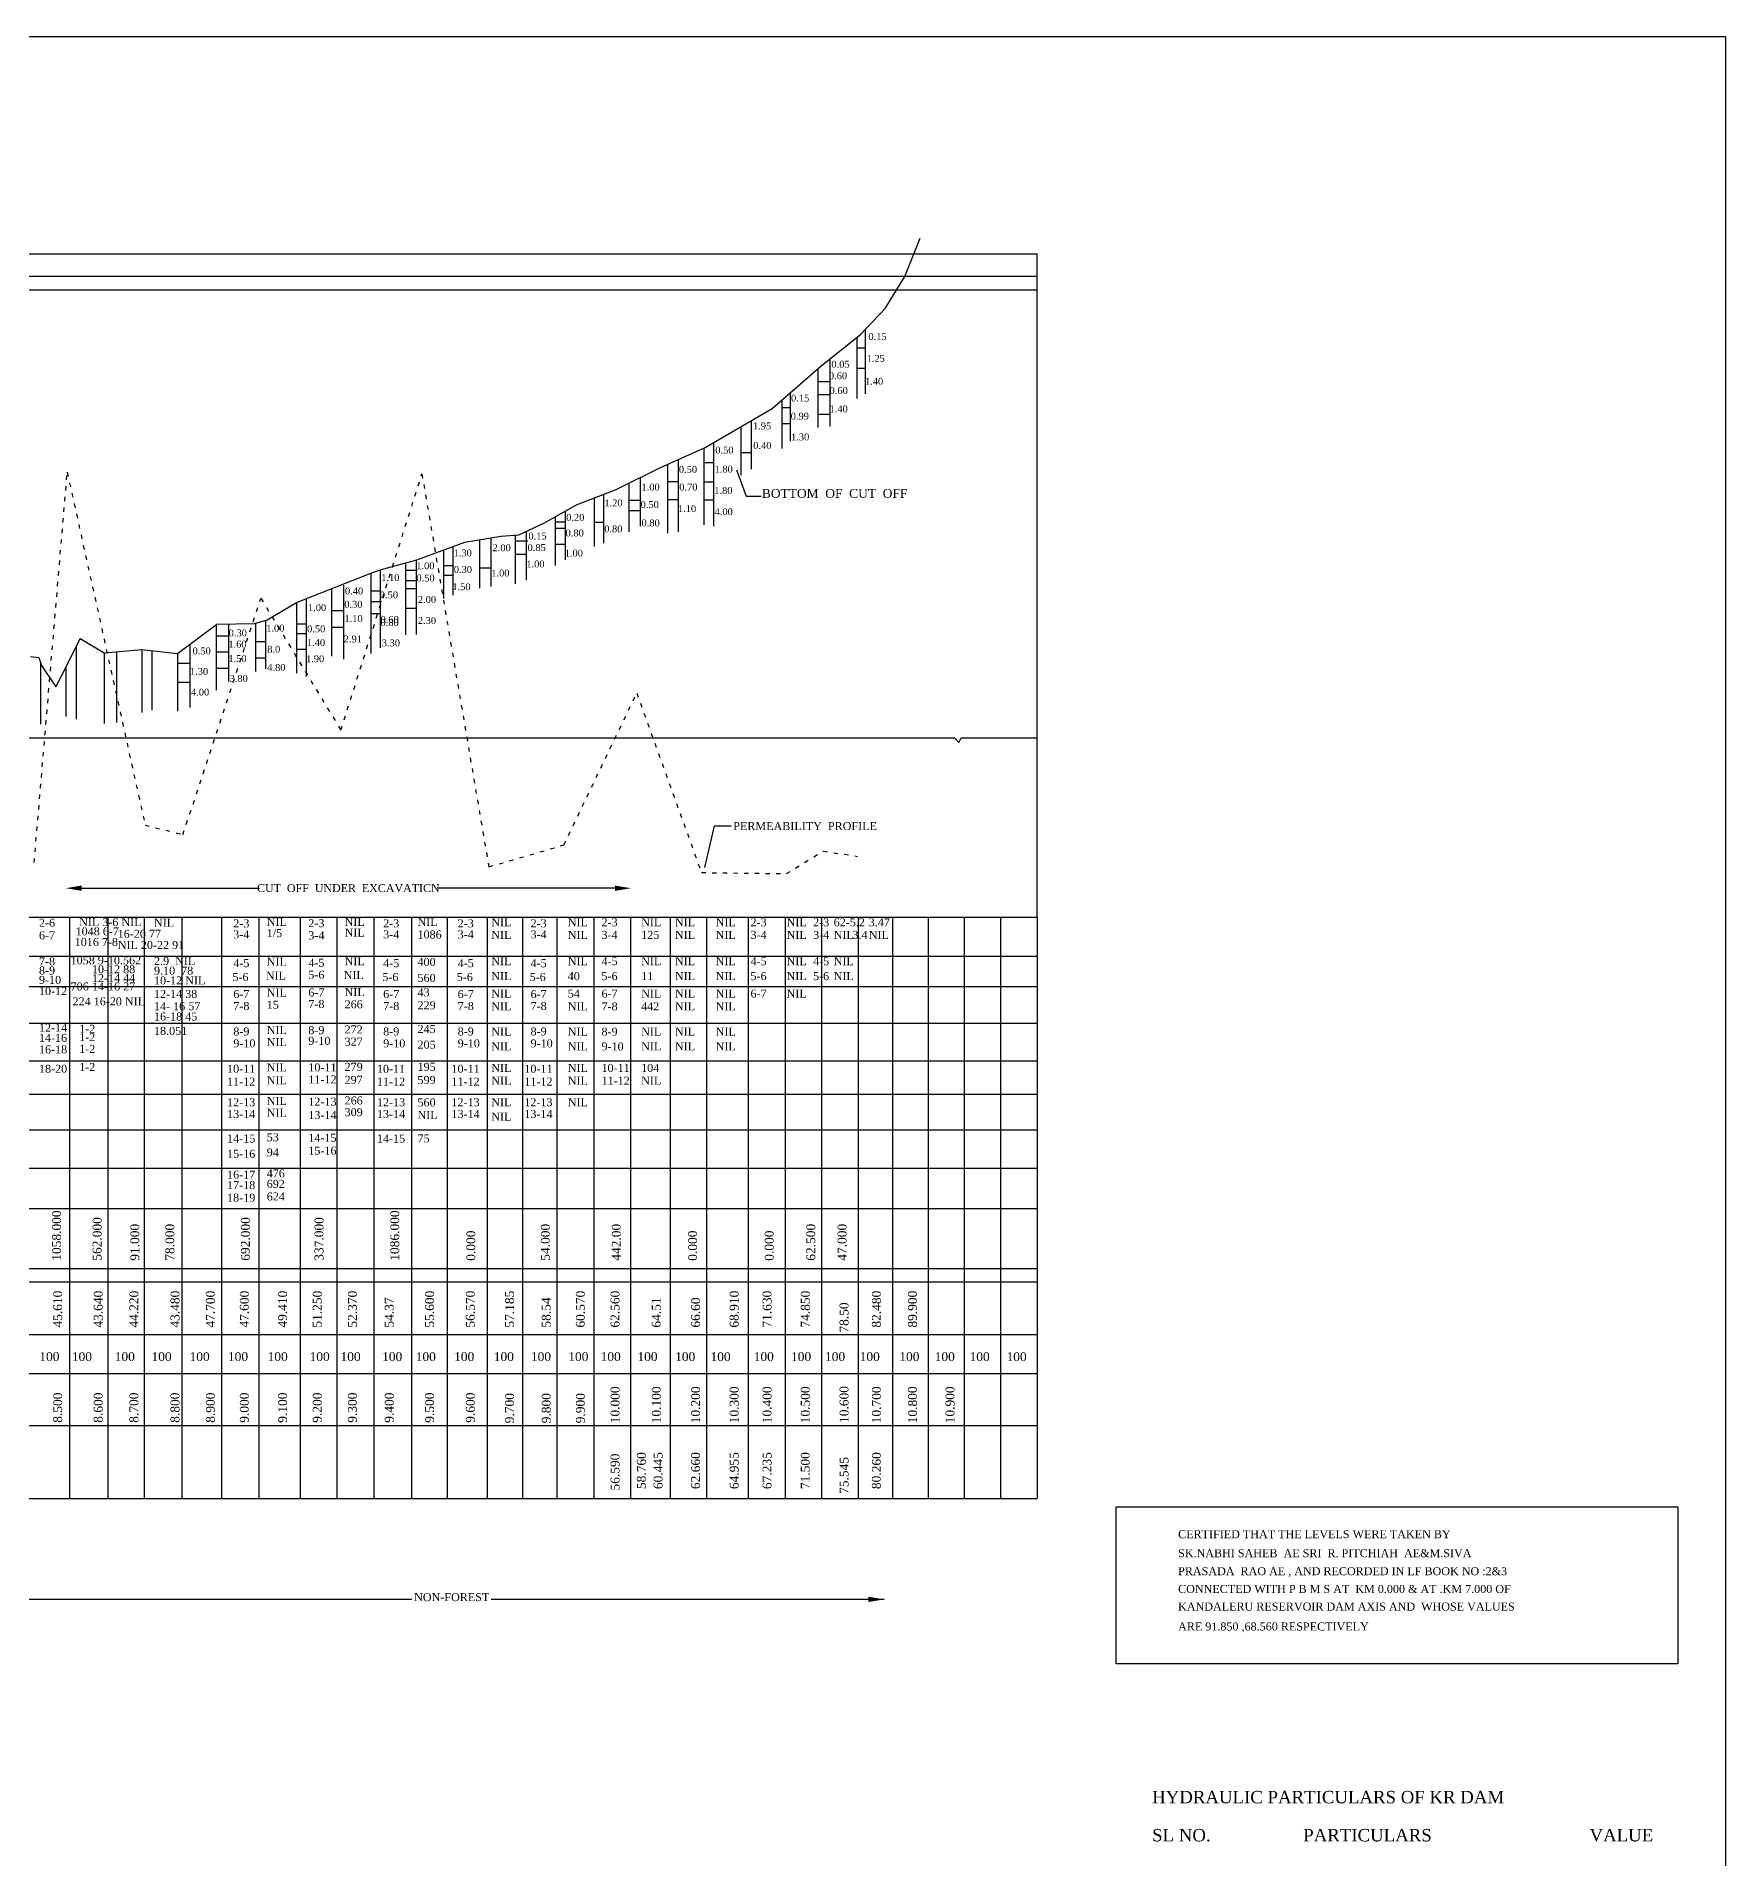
# Model space of a CAD drawing. Header units: millimetres. Extents: x 41 to 2911, y -408 to 1623.
# Drawn here: x 1961 to 2911, y 599 to 1623 of the extents above; entities that cross this region are included whole.
import ezdxf

# ---------------------------------------------------------------- set-up
doc = ezdxf.new("R2010")
doc.units = ezdxf.units.MM
doc.header["$MEASUREMENT"] = 0
doc.linetypes.add('ACAD_ISO03W100', pattern=[30, 12, -18])
for name, color, linetype in [('DIM', 5, 'Continuous'), ('DO LINE', 3, 'Continuous'), ('DWG.LINE', 10, 'Continuous'), ('TEXT', 7, 'Continuous')]:
    doc.layers.add(name, color=color, linetype=linetype)
doc.layers.add('TITLE', color=7, linetype='Continuous', lineweight=30)
doc.styles.get("Standard").update_dxf_attribs({"font": 'times.ttf', "height": 4.45})
doc.dimstyles.get("Standard").update_dxf_attribs({"dimtxt": 4.45, "dimasz": 2, "dimexe": 0.18, "dimexo": 0.0625, "dimgap": 0.09, "dimtad": 0, "dimtih": 1, "dimtoh": 1, "dimdec": 0, "dimzin": 0, "dimdsep": 46, "dimtxsty": 'Standard', "dimcen": 300, "dimclre": 256, "dimclrt": 4, "dimadec": 0, "dimazin": 0, "dimtfac": 1, "dimtdec": 0, "dimtofl": 0, "dimtmove": 0, "dimatfit": 3, "dimfxl": 0, "dimtolj": 1, "dimtzin": 0, "dimarcsym": 0})

# ---------------------------------------------------------------- blocks, each defined once
blk = doc.blocks.new('*D1')
at = {"layer": 'Defpoints', "color": 0, "ltscale": 0.2}
for p in [(1977.1, 1144.5), (2295, 1144.5), (2295, 1144.5)]:
    blk.add_point(p, dxfattribs=at)
at = {"layer": 'DIM', "lineweight": -2, "ltscale": 0.2}
for p, q in [((1977.1, 1144.5), (1977.1, 1144.6)), ((2295, 1144.5), (2295, 1144.6))]:
    blk.add_line(p, q, dxfattribs=at)
at = {"layer": 'DIM', "color": 0, "lineweight": -2, "ltscale": 0.2}
for p, q in [((1986.1, 1144.5), (2086, 1144.5)), ((2286, 1144.5), (2186.1, 1144.5))]:
    blk.add_line(p, q, dxfattribs=at)
at = {"layer": 'DIM', "color": 0, "ltscale": 0.2}
for points in [[(1986.1, 1146), (1986.1, 1143), (1977.1, 1144.5)], [(2286, 1146), (2286, 1143), (2295, 1144.5)]]:
    blk.add_solid(points, dxfattribs=at)
at = {"layer": 'DIM', "color": 4, "ltscale": 0.2, "insert": (2136, 1144.5), "char_height": 4.45, "attachment_point": 5}
blk.add_mtext('\\A1;CUT  OFF  UNDER  EXCAVATICN', dxfattribs=at)

msp = doc.modelspace()

# ---------------------------------------------------------------- linework, layer by layer
at = {"layer": 'DO LINE', "linetype": 'ACAD_ISO03W100', "ltscale": 0.2}
msp.add_lwpolyline([(1959.3, 1158.9), (1977.9, 1378.4), (2021.7, 1179.9), (2043, 1174.7), (2086.8, 1307.5), (2131.8, 1233.4), (2177.4, 1377.5), (2215, 1156.5), (2257.2, 1168.8), (2298.2, 1254.2), (2334.6, 1153.3), (2382.4, 1152.7), (2403.1, 1165.4), (2422.3, 1162.4)], dxfattribs=at)
at = {"layer": 'DWG.LINE', "ltscale": 0.2}
for p, q in [((2422, 1448.4), (2426.7, 1448.4)), ((2422, 1437), (2426.7, 1437)), ((2400.1, 1429.5), (2406.9, 1429.5)), ((2379.8, 1414.9), (2384.6, 1414.9)), ((2400.1, 1422.2), (2406.9, 1422.2)), ((2379.8, 1405.8), (2384.6, 1405.8)), ((2400.1, 1411.1), (2406.9, 1411.1)), ((2335.9, 1383.9), (2341.4, 1383.9)), ((2356.8, 1389.5), (2362.5, 1389.5)), ((2315.5, 1373.2), (2321.6, 1373.2)), ((2354.4, 1379.8), (2359.7, 1364.9)), ((2315.5, 1363.1), (2321.6, 1363.1)), ((2335.9, 1373), (2341.4, 1373)), ((2335.9, 1362.9), (2341.4, 1362.9)), ((2359.7, 1364.9), (2368.2, 1364.9)), ((2293.7, 1362.7), (2300.2, 1362.7)), ((2293.7, 1356.8), (2300.2, 1356.8)), ((2252.3, 1350.6), (2257.9, 1350.6)), ((2252.3, 1346.9), (2257.9, 1346.9)), ((2274.2, 1350.4), (2279.5, 1350.4)), ((2229.8, 1339.9), (2237, 1339.9)), ((2229.8, 1332.3), (2236, 1332.3)), ((2252.3, 1337.9), (2257.9, 1337.9)), ((2168.2, 1323.4), (2174.1, 1323.4)), ((2189.6, 1326), (2194.8, 1326)), ((2209.8, 1324.7), (2216.1, 1324.7)), ((2148.7, 1311.8), (2153.9, 1311.8)), ((2168.2, 1317.5), (2174.1, 1317.5)), ((2168.2, 1313), (2174.1, 1313)), ((2189.6, 1320.5), (2194.8, 1320.5)), ((2148.7, 1305.7), (2154.7, 1305.7)), ((2168.2, 1301.9), (2174.1, 1301.9)), ((2106.8, 1293.1), (2112.3, 1293.1)), ((2126.5, 1300.6), (2133.2, 1300.6)), ((2126.5, 1291.2), (2133.2, 1291.2)), ((2148.7, 1298.9), (2153.9, 1298.9)), ((2061.7, 1286.4), (2068.6, 1286.4)), ((2083.8, 1283.3), (2089.5, 1283.3)), ((2106.8, 1287.8), (2112.3, 1287.8)), ((2039.9, 1271.1), (2046.8, 1271.1)), ((2061.7, 1277.5), (2068.6, 1277.5)), ((2083.8, 1274), (2089.5, 1274)), ((2106.8, 1278.9), (2112.3, 1278.9)), ((2039.9, 1260.3), (2046.8, 1260.3)), ((2061.7, 1268.3), (2068.6, 1268.3)), ((211.6, 1229.1), (2477, 1229.1)), ((2477, 1229.1), (2479.3, 1226.4)), ((2479.3, 1226.4), (2480.7, 1229.1)), ((2480.7, 1229.1), (2523.4, 1229.1)), ((2171.8, 744.6), (1803.8, 744.6))]:
    msp.add_line(p, q, dxfattribs=at)
for points in [[(1957.2, 1274.8), (1962, 1274.2), (1963.4, 1269.8), (1971.5, 1257.8), (1977.3, 1268.9), (1985.1, 1285), (1998.6, 1276.8), (2019.9, 1278.8), (2039.9, 1276.5), (2062.1, 1293), (2083.3, 1293.4), (2090.3, 1295.5), (2106.8, 1305.2), (2148.7, 1321.6), (2153.9, 1323.5), (2174.6, 1329.1), (2201.5, 1339.1), (2221.7, 1342.5), (2231.9, 1343.2), (2245.9, 1349.7), (2264.8, 1360.3), (2286.7, 1368.7), (2311.6, 1381.1), (2336.7, 1392.4), (2374.4, 1414.2), (2401.9, 1438.2), (2424, 1455.8), (2438, 1470.5), (2449, 1488.5), (2457.6, 1510)], [(214.5, 1501.2), (2523.4, 1501.2)], [(2523.4, 1128.2), (2523.4, 1501.2)], [(214.5, 1488.6), (2523.4, 1488.6)], [(214.5, 1480.9), (2523.4, 1480.9)], [(2426.7, 1458.6), (2426.7, 1422.5)], [(2422, 1454.1), (2422, 1419.9)], [(2400.1, 1436.7), (2400.1, 1403.6)], [(2406.9, 1442.2), (2406.9, 1404.2)], [(2379.8, 1419), (2379.8, 1391.7)], [(2384.6, 1423.2), (2384.6, 1395.9)], [(2356.8, 1404.1), (2356.8, 1376.8)], [(2362.5, 1407.4), (2362.5, 1380.1)], [(2341.4, 1395.2), (2341.4, 1348.1)], [(2321.6, 1385.6), (2321.6, 1344.9)], [(2335.9, 1392.1), (2335.9, 1348.9)], [(2300.2, 1375.4), (2300.2, 1348.1)], [(2315.5, 1382.9), (2315.5, 1344.2)], [(2274.2, 1363.9), (2274.2, 1336.6)], [(2279.5, 1365.9), (2279.5, 1338.6)], [(2293.7, 1372.1), (2293.7, 1344.8)], [(2252.3, 1353.3), (2252.3, 1326)], [(2257.9, 1356.5), (2257.9, 1329.2)], [(2229.8, 1343), (2229.8, 1315.7)], [(2236, 1345.1), (2236, 1317.8)], [(2189.6, 1334.7), (2189.6, 1307.4)], [(2194.8, 1336.6), (2194.8, 1309.3)], [(2209.8, 1340.5), (2209.8, 1313.2)], [(2216.1, 1341.5), (2216.1, 1314.2)], [(2153.9, 1323), (2153.9, 1279.6)], [(2168.2, 1327.4), (2168.2, 1286.9)], [(2174.1, 1329), (2174.1, 1287.1)], [(2126.5, 1312.9), (2126.5, 1274.9)], [(2133.2, 1314.9), (2133.2, 1273.2)], [(2148.7, 1321.6), (2148.7, 1276.5)], [(2106.8, 1305.2), (2106.8, 1265.4)], [(2112.3, 1307.3), (2112.3, 1263.5)], [(2061.7, 1292.6), (2061.7, 1255.9)], [(2068.6, 1293.1), (2068.6, 1260.8)], [(2083.8, 1293.6), (2083.8, 1266.3)], [(2089.5, 1295.2), (2089.5, 1267.9)], [(2046.8, 1281.6), (2046.8, 1246.2)], [(1962.9, 1271.2), (1962.9, 1236.7)], [(1983, 1280.7), (1983, 1239.5)], [(1998.6, 1276.8), (1998.6, 1237.1)], [(2005.6, 1277.4), (2005.6, 1237.6)], [(2019.9, 1278.8), (2019.9, 1243.3)], [(2025.5, 1278.1), (2025.5, 1244.6)], [(2039.9, 1276.5), (2039.9, 1244)], [(1977.1, 1268.4), (1977.1, 1241.1)], [(142.8, 1128.2), (2523.4, 1128.2)], [(1979.2, 1128.2), (1979.2, 801.4)], [(2000.7, 1128.2), (2000.7, 801.4)], [(2021.2, 1128.2), (2021.2, 801.4)], [(2042.4, 1128.2), (2042.4, 801.4)], [(2064.6, 1128.2), (2064.6, 801.4)], [(2085.6, 1128.2), (2085.6, 801.4)], [(2108.9, 1128.2), (2108.9, 801.4)], [(2129.6, 1128.2), (2129.6, 801.4)], [(2150.3, 1128.2), (2150.3, 801.4)], [(2171.6, 1128.2), (2171.6, 801.4)], [(2191.6, 1128.2), (2191.6, 801.4)], [(2214, 1128.2), (2214, 801.4)], [(2234, 1128.2), (2234, 801.4)], [(2253.3, 1128.2), (2253.3, 801.4)], [(2274.1, 1128.2), (2274.1, 801.4)], [(2294.7, 1128.2), (2294.7, 801.4)], [(2317.1, 1128.2), (2317.1, 801.4)], [(2337.4, 1128.2), (2337.4, 801.4)], [(2360.8, 1128.2), (2360.8, 801.4)], [(2381.7, 1128.2), (2381.7, 801.4)], [(2402.2, 1128.2), (2402.2, 801.4)], [(2422.7, 1128.2), (2422.7, 801.4)], [(2442, 1128.2), (2442, 801.4)], [(2462.1, 1128.2), (2462.1, 801.4)], [(2482.3, 1128.2), (2482.3, 801.4)], [(2502.8, 1128.2), (2502.8, 801.4)], [(2523.4, 1128.2), (2523.4, 801.4)], [(216.1, 1106.2), (2523.1, 1106.2)], [(216.4, 1089.3), (2523.4, 1089.3)], [(216.4, 1068.6), (2523.4, 1068.6)], [(216.4, 1047.4), (2523.4, 1047.4)], [(216.4, 1028.7), (2523.4, 1028.7)], [(216.4, 1008.7), (2523.4, 1008.7)], [(216.4, 987), (2523.4, 987)], [(142.8, 964.3), (2523.4, 964.3)], [(142.8, 930.7), (2523.4, 930.7)], [(142.8, 923.2), (2523.4, 923.2)], [(142.8, 893.6), (2523.4, 893.6)], [(142.8, 871.6), (2523.4, 871.6)], [(142.8, 842.4), (2523.4, 842.4)], [(216.4, 801.4), (2523.4, 801.4)]]:
    msp.add_lwpolyline(points, dxfattribs=at)
msp.add_lwpolyline([(2567.9, 796.6), (2883.7, 796.6), (2883.7, 708.4), (2567.9, 708.4)], close=True, dxfattribs=at)
at = {"layer": 'TITLE', "lineweight": 30, "ltscale": 0.2}
msp.add_lwpolyline([(40.9, 1623.5), (2910.6, 1623.5), (2910.6, -407.8), (40.9, -407.8)], close=True, dxfattribs=at)

# ---------------------------------------------------------------- texts
at = {"layer": 'TEXT'}
for s, height, p in [('0.15', 3.88, (2428.5, 1452.8)), ('0.60', 3.88, (2406.3, 1430.7)), ('0.05', 3.88, (2407.7, 1437.2)), ('1.25', 3.88, (2427.5, 1440.5)), ('0.60', 3.88, (2406.7, 1422.4)), ('1.40', 3.88, (2426.6, 1427.6)), ('0.15', 3.88, (2385, 1418.2)), ('1.40', 3.88, (2406.7, 1412.1)), ('1.95', 3.88, (2363.6, 1402.5)), ('0.99', 3.88, (2384.8, 1408)), ('0.40', 3.88, (2363.7, 1391.5)), ('1.30', 3.88, (2385, 1396.3)), ('0.50', 3.88, (2342.4, 1388.9)), ('0.50', 3.88, (2321.9, 1378.1)), ('1.80', 3.88, (2342, 1378.2)), ('1.20', 3.88, (2280, 1359.2)), ('1.00', 3.88, (2300.9, 1368.1)), ('0.70', 3.88, (2322.1, 1368.1)), ('1.80', 3.88, (2341.8, 1366.2)), ('BOTTOM  OF  CUT  OFF', 5, (2368.6, 1364)), ('0.20', 3.88, (2258.5, 1351.1)), ('0.50', 3.88, (2300.4, 1358.3)), ('1.10', 3.88, (2321.4, 1356)), ('4.00', 3.88, (2342, 1354.3)), ('0.15', 3.88, (2237.3, 1340.6)), ('0.80', 3.88, (2258.2, 1342.3)), ('0.80', 3.88, (2279.9, 1344.6)), ('0.80', 3.88, (2300.9, 1348)), ('1.30', 3.88, (2195.2, 1331.1)), ('2.00', 3.88, (2217.1, 1334)), ('0.85', 3.88, (2236.8, 1334.1)), ('1.00', 3.88, (2257.7, 1331)), ('1.00', 3.88, (2174.2, 1323.9)), ('0.30', 3.88, (2195.3, 1321.8)), ('1.00', 3.88, (2216.4, 1319.8)), ('1.00', 3.88, (2236.1, 1324.9)), ('0.40', 3.88, (2134.1, 1309.7)), ('1.10', 3.88, (2154.5, 1317.2)), ('0.50', 3.88, (2174.3, 1317)), ('1.50', 3.88, (2194.5, 1312.1)), ('1.00', 3.88, (2113.3, 1300.3)), ('0.30', 3.88, (2133.7, 1302.2)), ('0.50', 3.88, (2153.7, 1307.5)), ('2.00', 3.88, (2175.1, 1304.9)), ('1.00', 3.88, (2089.8, 1288.8)), ('0.50', 3.88, (2112.8, 1288.4)), ('1.10', 3.88, (2133.8, 1294.2)), ('0.60', 3.88, (2154.1, 1293.7)), ('0.80', 3.88, (2154.1, 1291.9)), ('2.30', 3.88, (2175.1, 1293.1)), ('0.30', 3.88, (2068.7, 1286.1)), ('1.60', 3.88, (2068.5, 1279.8)), ('8.0', 3.88, (2090.4, 1276.9)), ('1.40', 3.88, (2112.7, 1280.7)), ('2.91', 3.88, (2133.4, 1282.7)), ('3.30', 3.88, (2154.8, 1280.5)), ('0.50', 3.88, (2048.4, 1276)), ('1.50', 3.88, (2068.5, 1271.7)), ('4.80', 3.88, (2090.4, 1266.7)), ('1.90', 3.88, (2112.2, 1271.6)), ('1.30', 3.88, (2046.9, 1264.5)), ('3.80', 3.88, (2069.2, 1260.5)), ('4.00', 3.88, (2047.5, 1252.8)), ('PERMEABILITY  PROFILE', 4.5, (2352.5, 1177.2)), ('2-6', 4.5, (1962, 1122.8)), ('NIL 3-6 NIL', 4.5, (1984.6, 1123.2)), ('NIL', 4.5, (2026.7, 1122.8)), ('NIL', 4.5, (2090.1, 1123.3)), ('2-3', 4.5, (2113.5, 1122.6)), ('NIL', 4.5, (2133.9, 1123.3)), ('NIL', 4.5, (2174.9, 1123.3)), ('NIL', 4.5, (2216.4, 1123.1)), ('NIL', 4.5, (2259.4, 1123.1)), ('2-3', 4.5, (2278.4, 1123.1)), ('NIL', 4.5, (2300.7, 1123.1)), ('NIL', 4.5, (2319.7, 1123.1)), ('NIL', 4.5, (2342.6, 1123.1)), ('2-3', 4.5, (2362.2, 1123.1)), ('NIL', 4.5, (2382.5, 1123.1)), ('2-3', 4.5, (2397.4, 1123.1)), ('62-5.2', 4.5, (2409, 1123.1)), ('3.47', 4.5, (2428.7, 1123.1)), ('6-7', 4.5, (1962, 1115.8)), ('1048 6-7', 4.5, (1982.6, 1118)), ('16-20 77', 4.5, (2006.3, 1116.6)), ('2-3', 4.5, (2071.3, 1122.5)), ('3-4', 4.5, (2071.3, 1116.3)), ('1/5', 4.5, (2090.1, 1117)), ('3-4', 4.5, (2113.5, 1115.7)), ('NIL', 4.5, (2133.9, 1117.3)), ('2-3', 4.5, (2155.6, 1122.5)), ('3-4', 4.5, (2155.6, 1116.3)), ('1086', 4.5, (2174.9, 1116.2)), ('2-3', 4.5, (2197.5, 1122.5)), ('3-4', 4.5, (2197.5, 1116.3)), ('NIL', 4.5, (2216.4, 1116)), ('2-3', 4.5, (2238.5, 1122.5)), ('3-4', 4.5, (2238.5, 1116.3)), ('NIL', 4.5, (2259.4, 1116)), ('3-4', 4.5, (2278.4, 1116)), ('125', 4.5, (2300.7, 1116)), ('NIL', 4.5, (2319.7, 1116)), ('NIL', 4.5, (2342.6, 1116)), ('3-4', 4.5, (2362.2, 1116)), ('NIL', 4.5, (2382.5, 1116)), ('3-4', 4.5, (2397.4, 1116)), ('NIL', 4.5, (2409, 1116)), ('3.4', 4.5, (2419.5, 1116)), ('NIL', 4.5, (2428.7, 1116)), ('1016 7-8', 4.5, (1982.1, 1112)), ('NIL 20-22 91', 4.5, (2006.3, 1110.3)), ('8-9', 4.5, (1962, 1096)), ('7-8', 4.5, (1962, 1101.1)), ('1058 9-10.562', 4.5, (1979.8, 1101.7)), ('10-12 88', 4.5, (1991.8, 1096.7)), ('9.10  78', 4.5, (2026.7, 1095.9)), ('2.9  NIL', 4.5, (2026.7, 1101.3)), ('5-6', 4.5, (2070.8, 1092.3)), ('4-5', 4.5, (2071.3, 1100.1)), ('NIL', 4.5, (2089.6, 1093.1)), ('NIL', 4.5, (2090.1, 1100.9)), ('4-5', 4.5, (2113.5, 1100.3)), ('5-6', 4.5, (2113.5, 1093.6)), ('NIL', 4.5, (2133.4, 1093.4)), ('NIL', 4.5, (2133.9, 1101.2)), ('5-6', 4.5, (2155.1, 1092.3)), ('4-5', 4.5, (2155.6, 1100.1)), ('400', 4.5, (2174.9, 1100.8)), ('560', 4.5, (2174.9, 1091.8)), ('5-6', 4.5, (2197, 1092.3)), ('4-5', 4.5, (2197.5, 1100.1)), ('NIL', 4.5, (2216.4, 1101.2)), ('NIL', 4.5, (2216.4, 1092.8)), ('5-6', 4.5, (2238, 1092.3)), ('4-5', 4.5, (2238.5, 1100.1)), ('40', 4.5, (2259.4, 1092.8)), ('NIL', 4.5, (2259.4, 1101.2)), ('4-5', 4.5, (2278.4, 1101.2)), ('5-6', 4.5, (2278.4, 1092.8)), ('NIL', 4.5, (2300.7, 1101.2)), ('11', 4.5, (2300.7, 1092.8)), ('NIL', 4.5, (2319.7, 1101.2)), ('NIL', 4.5, (2319.7, 1092.8)), ('NIL', 4.5, (2342.6, 1101.2)), ('NIL', 4.5, (2342.6, 1092.8)), ('4-5', 4.5, (2362.2, 1101.2)), ('5-6', 4.5, (2362.2, 1092.8)), ('NIL', 4.5, (2382.5, 1101.2)), ('NIL', 4.5, (2382.5, 1092.8)), ('4-5', 4.5, (2397.4, 1101.2)), ('5-6', 4.5, (2397.4, 1092.8)), ('NIL', 4.5, (2409, 1101.2)), ('NIL', 4.5, (2409, 1092.8)), ('9-10', 4.5, (1962, 1090.7)), ('10-12', 4.5, (1962, 1084.4)), ('706', 4.5, (1979.8, 1087)), ('12-14 44', 4.5, (1991.8, 1091.7)), ('14-16 27', 4.5, (1991.8, 1087)), ('10-12 NIL', 4.5, (2026.7, 1090.4)), ('12-14 38', 4.5, (2026.7, 1082.8)), ('6-7', 4.5, (2071.3, 1082.7)), ('NIL', 4.5, (2090.1, 1083.5)), ('6-7', 4.5, (2113.5, 1083.6)), ('NIL', 4.5, (2133.9, 1083.8)), ('6-7', 4.5, (2155.6, 1082.7)), ('43', 4.5, (2174.9, 1083.7)), ('6-7', 4.5, (2197.5, 1082.7)), ('NIL', 4.5, (2216.4, 1083)), ('6-7', 4.5, (2238.5, 1082.7)), ('54', 4.5, (2259.4, 1083)), ('6-7', 4.5, (2278.4, 1083)), ('NIL', 4.5, (2300.7, 1083)), ('NIL', 4.5, (2319.7, 1083)), ('NIL', 4.5, (2342.6, 1083)), ('6-7', 4.5, (2362.2, 1083)), ('NIL', 4.5, (2382.5, 1083)), ('224 16-20 NIL', 4.5, (1980.9, 1078.6)), ('14- 16 57', 4.5, (2026.7, 1075.9)), ('7-8', 4.5, (2071.3, 1076)), ('15', 4.5, (2090.1, 1076.7)), ('7-8', 4.5, (2113.5, 1077.1)), ('266', 4.5, (2133.9, 1077)), ('7-8', 4.5, (2155.6, 1076)), ('229', 4.5, (2174.9, 1076.4)), ('7-8', 4.5, (2197.5, 1076)), ('NIL', 4.5, (2216.4, 1075.8)), ('7-8', 4.5, (2238.5, 1076)), ('NIL', 4.5, (2259.4, 1075.8)), ('7-8', 4.5, (2278.4, 1075.8)), ('442', 4.5, (2300.7, 1075.8)), ('NIL', 4.5, (2319.7, 1075.8)), ('NIL', 4.5, (2342.6, 1075.8)), ('12-14', 4.5, (1962, 1063.8)), ('1-2', 4.5, (1984.6, 1063.2)), ('16-18 45', 4.5, (2026.7, 1070.1)), ('18.051', 4.5, (2026.7, 1062)), ('8-9', 4.5, (2071.3, 1061.7)), ('NIL', 4.5, (2090.1, 1062.5)), ('8-9', 4.5, (2113.5, 1062.4)), ('272', 4.5, (2133.9, 1062.8)), ('8-9', 4.5, (2155.6, 1061.7)), ('245', 4.5, (2174.9, 1063.1)), ('8-9', 4.5, (2197.5, 1061.7)), ('NIL', 4.5, (2216.4, 1061.6)), ('8-9', 4.5, (2238.5, 1061.7)), ('NIL', 4.5, (2259.4, 1061.6)), ('8-9', 4.5, (2278.4, 1061.6)), ('NIL', 4.5, (2300.7, 1061.6)), ('NIL', 4.5, (2319.7, 1061.6)), ('NIL', 4.5, (2342.6, 1061.6)), ('14-16', 4.5, (1962, 1058.1)), ('16-18', 4.5, (1962, 1051.6)), ('1-2', 4.5, (1984.6, 1058.5)), ('1-2', 4.5, (1984.6, 1051.9)), ('9-10', 4.5, (2071.3, 1055)), ('NIL', 4.5, (2090.1, 1055.7)), ('9-10', 4.5, (2113.5, 1056.4)), ('327', 4.5, (2133.9, 1056)), ('9-10', 4.5, (2155.6, 1055)), ('205', 4.5, (2174.9, 1054.3)), ('9-10', 4.5, (2197.5, 1055)), ('NIL', 4.5, (2216.4, 1053.3)), ('9-10', 4.5, (2238.5, 1055)), ('NIL', 4.5, (2259.4, 1053.3)), ('9-10', 4.5, (2278.4, 1053.3)), ('NIL', 4.5, (2300.7, 1053.3)), ('NIL', 4.5, (2319.7, 1053.3)), ('NIL', 4.5, (2342.6, 1053.3)), ('18-20', 4.5, (1962, 1040.7)), ('1-2', 4.5, (1984.6, 1041.7)), ('10-11', 4.5, (2067.8, 1040.7)), ('NIL', 4.5, (2090.1, 1041.5)), ('10-11', 4.5, (2113.5, 1041.5)), ('279', 4.5, (2133.9, 1041.8)), ('10-11', 4.5, (2152.1, 1040.7)), ('195', 4.5, (2174.9, 1041.8)), ('10-11', 4.5, (2194, 1040.7)), ('NIL', 4.5, (2216.4, 1041.2)), ('10-11', 4.5, (2235, 1040.7)), ('NIL', 4.5, (2259.4, 1041.2)), ('10-11', 4.5, (2278.4, 1041.2)), ('104', 4.5, (2300.7, 1041.2)), ('11-12', 4.5, (2067.8, 1033.5)), ('NIL', 4.5, (2090.1, 1034.2)), ('11-12', 4.5, (2113.5, 1034.7)), ('297', 4.5, (2133.9, 1034.5)), ('11-12', 4.5, (2152.1, 1033.5)), ('599', 4.5, (2174.9, 1034.4)), ('11-12', 4.5, (2194, 1033.5)), ('NIL', 4.5, (2216.4, 1034)), ('11-12', 4.5, (2235, 1033.5)), ('NIL', 4.5, (2259.4, 1034)), ('11-12', 4.5, (2278.4, 1034)), ('NIL', 4.5, (2300.7, 1034)), ('12-13', 4.5, (2067.8, 1021.9)), ('NIL', 4.5, (2090.1, 1022.6)), ('12-13', 4.5, (2113.5, 1022.2)), ('266', 4.5, (2133.9, 1022.9)), ('12-13', 4.5, (2152.1, 1021.9)), ('560', 4.5, (2174.9, 1021.8)), ('12-13', 4.5, (2194, 1021.9)), ('NIL', 4.5, (2216.4, 1021.9)), ('12-13', 4.5, (2235, 1021.9)), ('NIL', 4.5, (2259.4, 1021.9)), ('13-14', 4.5, (2067.8, 1015.3)), ('NIL', 4.5, (2090.1, 1016)), ('13-14', 4.5, (2113.5, 1014.7)), ('309', 4.5, (2133.9, 1016.3)), ('13-14', 4.5, (2152.1, 1015.3)), ('NIL', 4.5, (2174.9, 1014.7)), ('13-14', 4.5, (2194, 1015.3)), ('NIL', 4.5, (2216.4, 1013.8)), ('13-14', 4.5, (2235, 1015.3)), ('14-15', 4.5, (2067.8, 1001.5)), ('53', 4.5, (2090.1, 1002.2)), ('14-15', 4.5, (2113.5, 1001.9)), ('14-15', 4.5, (2152.1, 1001.5)), ('75', 4.5, (2174.9, 1001.6)), ('15-16', 4.5, (2067.8, 992.9)), ('94', 4.5, (2090.1, 993.7)), ('15-16', 4.5, (2113.5, 994.7)), ('16-17', 4.5, (2067.8, 981.2)), ('476', 4.5, (2090.1, 981.9)), ('17-18', 4.5, (2067.8, 975.3)), ('692', 4.5, (2090.1, 976)), ('624', 4.5, (2090.1, 968.9)), ('18-19', 4.5, (2067.8, 968.2)), ('100', 5, (1962.2, 878.6)), ('100', 5, (1980.5, 878.6)), ('100', 5, (2004.6, 878.6)), ('100', 5, (2025.3, 878.6)), ('100', 5, (2046.7, 878.6)), ('100', 5, (2068.3, 878.6)), ('100', 5, (2090.6, 878.6)), ('100', 5, (2114.2, 878.6)), ('100', 5, (2131.6, 878.6)), ('100', 5, (2155, 878.6)), ('100', 5, (2173.9, 878.6)), ('100', 5, (2195.5, 878.6)), ('100', 5, (2217.8, 878.6)), ('100', 5, (2238.7, 878.6)), ('100', 5, (2259.7, 878.6)), ('100', 5, (2277.9, 878.6)), ('100', 5, (2298.6, 878.6)), ('100', 5, (2319.8, 878.6)), ('100', 5, (2339.7, 878.6)), ('100', 5, (2364, 878.6)), ('100', 5, (2385, 878.6)), ('100', 5, (2404.1, 878.6)), ('100', 5, (2423.6, 878.6)), ('100', 5, (2445.9, 878.6)), ('100', 5, (2465.8, 878.6)), ('100', 5, (2485.4, 878.6)), ('100', 5, (2506.2, 878.6)), ('CERTIFIED THAT THE LEVELS WERE TAKEN BY ', 4.5, (2602.7, 779)), ('SK.NABHI SAHEB  AE SRI  R. PITCHIAH  AE&M.SIVA', 4.5, (2602.7, 768.3)), ('PRASADA  RAO AE , AND RECORDED IN LF BOOK NO :2&3', 4.5, (2602.7, 758.2)), ('NON-FOREST', 4.5, (2173, 743.6)), ('CONNECTED WITH P B M S AT  KM 0.000 & AT .KM 7.000 OF', 4.5, (2602.7, 748.2)), ('KANDALERU RESERVOIR DAM AXIS AND  WHOSE VALUES', 4.5, (2602.7, 738.3)), ('ARE 91.850 ,68.560 RESPECTIVELY', 4.5, (2602.7, 727.1)), ('HYDRAULIC PARTICULARS OF KR DAM', 7, (2588.1, 629.9)), ('SL NO.', 7, (2588.1, 608.5)), ('PARTICULARS', 7, (2673.1, 608.5)), ('VALUE', 7, (2834.1, 608.5))]:
    msp.add_text(s, height=height, dxfattribs=at).set_placement(p)
for s, p in [('1058.000', (1974.4, 935)), ('562.000', (1997.2, 935)), ('91.000', (2018.4, 935)), ('78.000', (2038.1, 935)), ('692.000', (2080.6, 935)), ('337.000', (2122, 935)), ('1086.000', (2164.6, 935)), ('54.000', (2249.3, 935)), ('442.00', (2289.2, 935)), ('62.500', (2398.6, 935)), ('47.000', (2416.2, 935)), ('0.000', (2207.4, 935)), ('0.000', (2332.1, 935)), ('0.000', (2375.2, 935)), ('45.610', (1975, 897.4)), ('43.640', (1997.8, 897.4)), ('44.220', (2017.9, 897.4)), ('43.480', (2041, 897.4)), ('47.700', (2060.9, 897.4)), ('47.600', (2080, 897.4)), ('49.410', (2101.5, 897.4)), ('51.250', (2121, 897.4)), ('52.370', (2140.8, 897.4)), ('54.37', (2161.5, 897.4)), ('55.600', (2184.2, 897.4)), ('56.570', (2207.1, 897.4)), ('57.185', (2229.2, 897.4)), ('58.54', (2249.8, 897.4)), ('60.570', (2269, 897.4)), ('62.560', (2288.5, 897.4)), ('64.51', (2311.7, 897.4)), ('66.60', (2333.8, 897.4)), ('68.910', (2355.5, 897.4)), ('71.630', (2374, 897.4)), ('74.850', (2395.5, 897.4)), ('82.480', (2435.5, 897.4)), ('89.900', (2455.8, 897.4)), ('78.50', (2417.3, 894.6)), ('10.000', (2288.5, 843.6)), ('10.100', (2311.7, 843.6)), ('10.200', (2333.8, 843.6)), ('10.300', (2355.5, 843.6)), ('10.400', (2374, 843.6)), ('10.500', (2395.5, 843.6)), ('10.600', (2417.3, 843.8)), ('10.700', (2435.5, 843.6)), ('10.800', (2455.8, 843.6)), ('10.900', (2476.9, 843.6)), ('8.500', (1975, 843.9)), ('8.600', (1997.8, 843.9)), ('8.700', (2017.9, 843.9)), ('8.800', (2041, 843.9)), ('8.900', (2060.9, 843.9)), ('9.000', (2080, 843.9)), ('9.100', (2101.5, 843.9)), ('9.200', (2121, 843.9)), ('9.300', (2140.8, 843.9)), ('9.400', (2161.5, 843.9)), ('9.500', (2184.2, 843.9)), ('9.600', (2207.1, 843.9)), ('9.700', (2229.2, 843.6)), ('9.800', (2249.8, 843.6)), ('9.900', (2269, 843.6)), ('56.590', (2288.5, 805.8)), ('58.760', (2303.3, 806.6)), ('60.445', (2312.7, 806.6)), ('62.660', (2333.8, 806.6)), ('64.955', (2355.5, 806.6)), ('67.235', (2374, 806.6)), ('71.500', (2395.5, 806.6)), ('75.545', (2417.3, 803.9)), ('80.260', (2435.5, 806.6))]:
    msp.add_text(s, height=5, rotation=90, dxfattribs=at).set_placement(p)

# ---------------------------------------------------------------- dimensions: what is measured, and where the dimension line sits
at = {"layer": 'DIM', "ltscale": 0.2}
dim = msp.add_aligned_dim(p1=(1977.1, 1144.5), p2=(2295, 1144.5), distance=0, text='CUT  OFF  UNDER  EXCAVATICN', dimstyle='Standard', override={"dimasz": 9}, dxfattribs=at)
dim.commit()
dim.dimension.update_dxf_attribs({"geometry": '*D1', "text_midpoint": (2136, 1144.5)})

# ---------------------------------------------------------------- leaders
at = {"layer": 'DWG.LINE', "ltscale": 0.2}
for points, override in [([(2336.5, 1156.1), (2342, 1179.5), (2351.3, 1179.5)], {"dimgap": 0.09, "dimtad": 0}), ([(2437.4, 744.6), (2216.3, 744.6)], {"dimasz": 9})]:
    msp.add_leader(points, dimstyle='Standard', override=override, dxfattribs=at)

doc.saveas('drawing.dxf')
